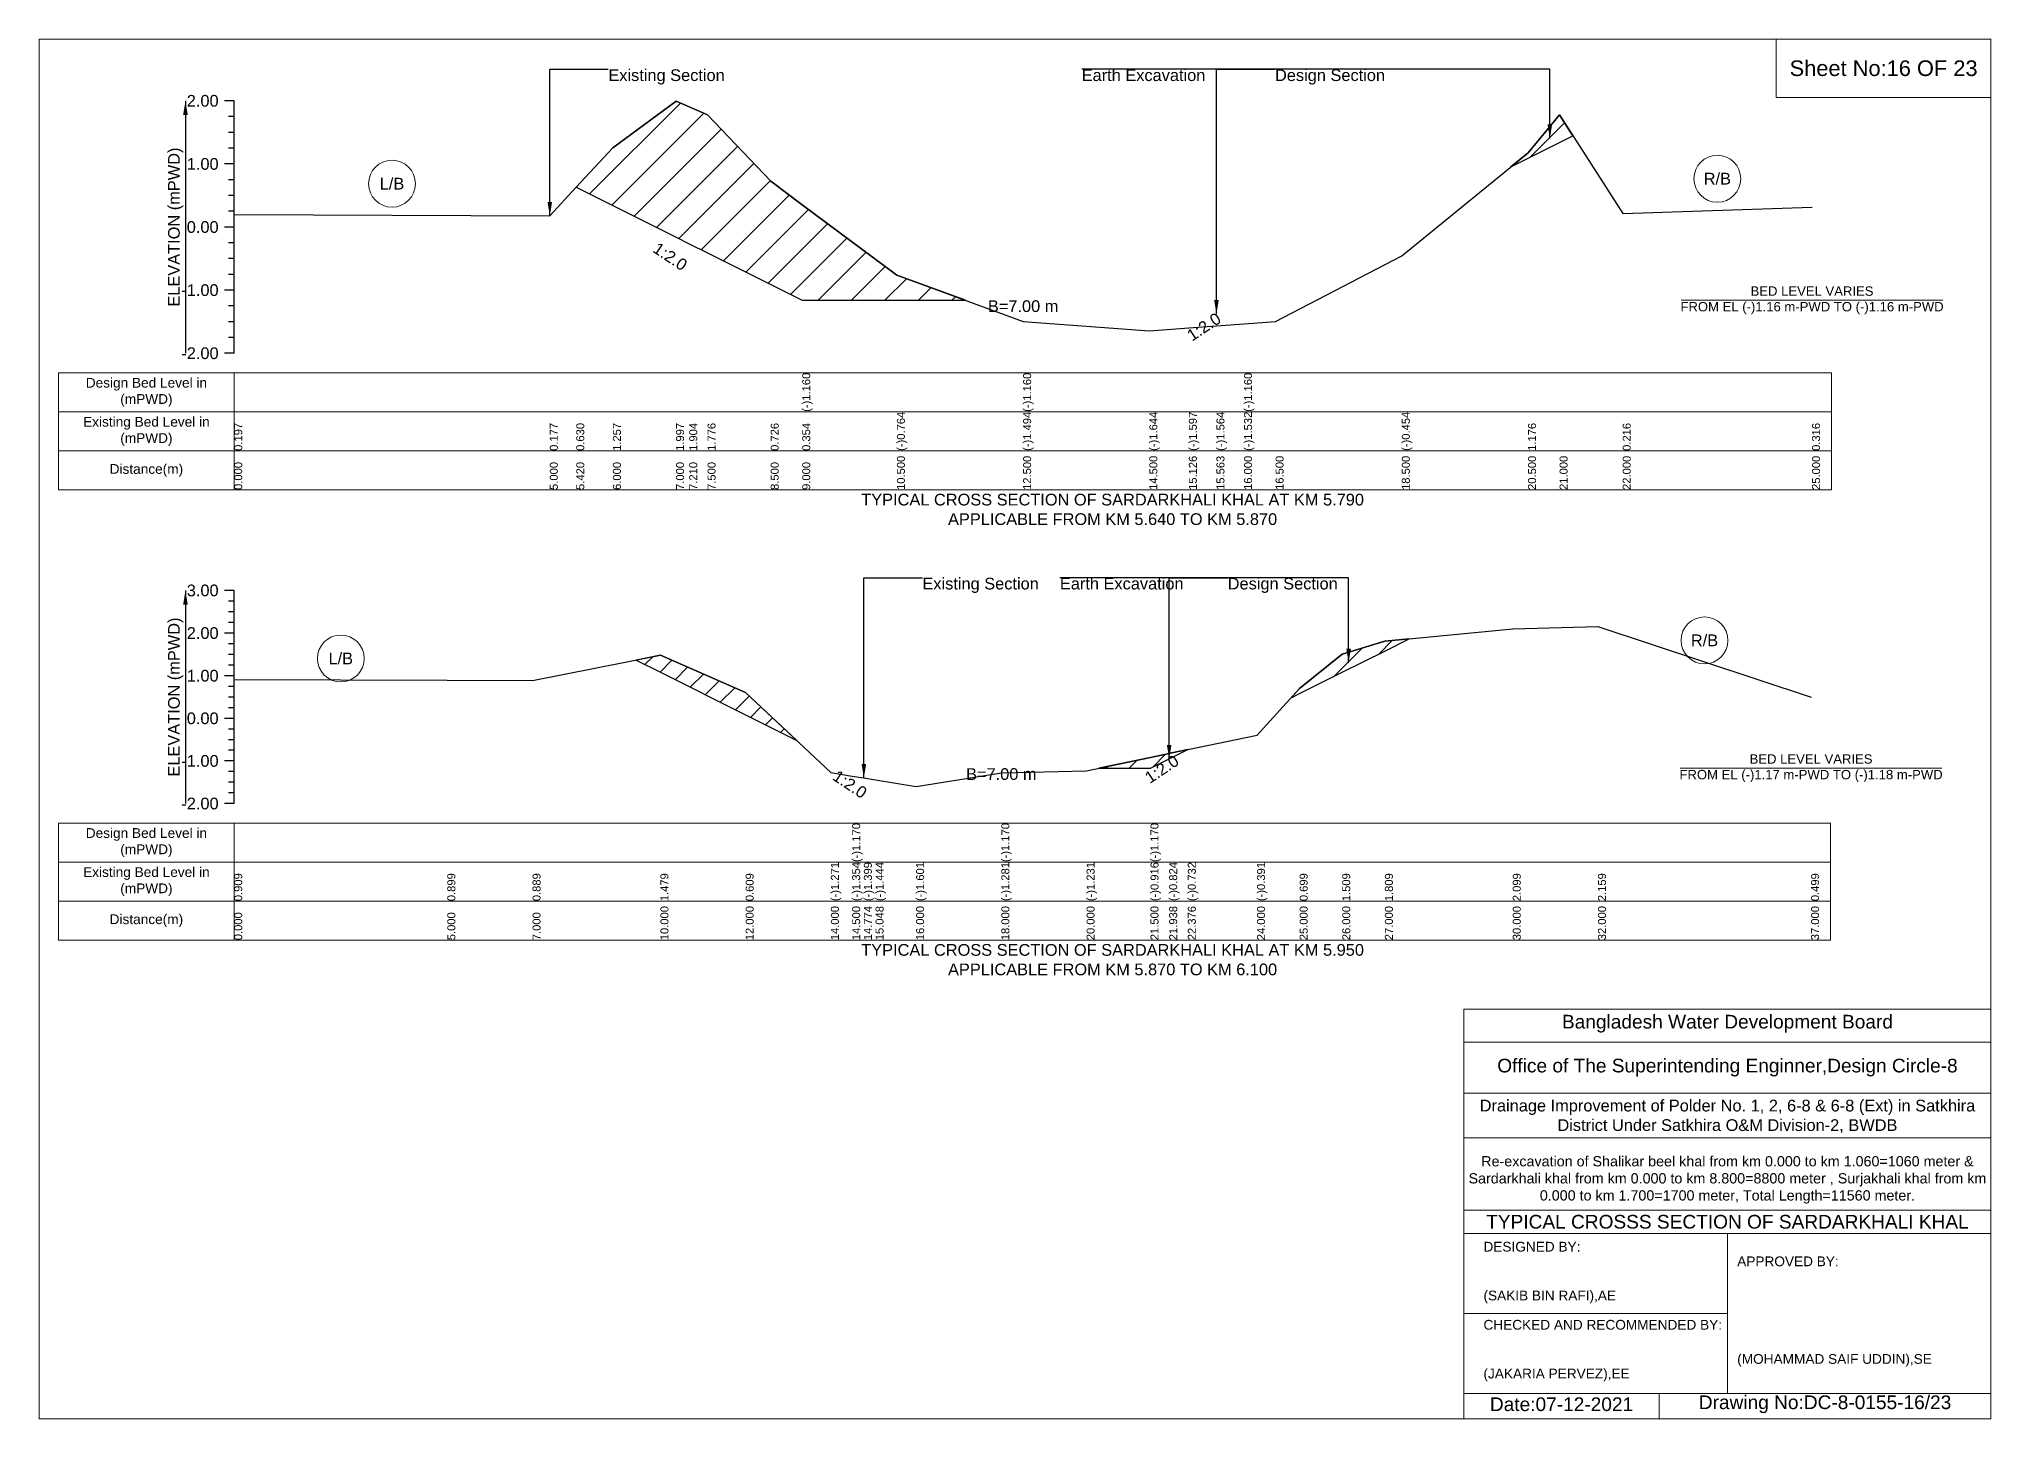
# Model space of a CAD drawing. Header units: inches. Extents: x 93000 to 506000, y -4242 to 0.
# Drawn here: x 250000 to 256000, y -4242 to 0 of the extents above; entities that cross this region are included whole.
import ezdxf

# ---------------------------------------------------------------- set-up
doc = ezdxf.new("R2010")
doc.units = ezdxf.units.IN
doc.header["$LTSCALE"] = 7
doc.header["$MEASUREMENT"] = 0
for name, color, linetype, lineweight in [('Cross section Data Border', 7, 'Continuous', 9), ('Cross Section Labels', 7, 'Continuous', 9), ('Existing_Bed_Level for Xsection', 7, 'Continuous', 25)]:
    doc.layers.add(name, color=color, linetype=linetype, lineweight=lineweight)
doc.styles.get("Standard").update_dxf_attribs({"font": 'arial.ttf'})
doc.dimstyles.get("Standard").update_dxf_attribs({"dimtxt": 0.18, "dimasz": 0.18, "dimexe": 0.18, "dimexo": 0.0625, "dimgap": 0.09, "dimtad": 0, "dimtih": 1, "dimtoh": 1, "dimdec": 4, "dimzin": 0, "dimdsep": 46, "dimtxsty": 'Standard', "dimcen": 0.09, "dimadec": 0, "dimazin": 0, "dimtfac": 1, "dimtdec": 4, "dimtofl": 0, "dimtmove": 0, "dimatfit": 3, "dimfxl": 1, "dimtolj": 1, "dimtzin": 0, "dimarcsym": 0})

msp = doc.modelspace()

# ---------------------------------------------------------------- hatches: boundary and pattern name
at = {"layer": 'Existing_Bed_Level for Xsection'}
h = msp.add_hatch(dxfattribs=at)
h.set_pattern_fill('ANSI31', color=256, scale=582, style=0)
h.paths.add_polyline_path([(251651.4, -455.8), (251764, -512.1), (251958, -609.1), (251998.7, -629.5), (252055, -657.6), (252249, -754.6), (252346, -803.1), (252637, -803.1), (252847.5, -803.1), (252637, -726.3), (252346, -509.5), (252249, -437.2), (252055, -233.5), (251998.7, -208.6), (251958, -190.6), (251764, -334.2)])
h = msp.add_hatch(dxfattribs=at)
h.set_pattern_fill('ANSI31', color=256, scale=582, style=0)
h.paths.add_polyline_path([(254524, -393.1), (254577, -366.6), (254674, -318.1), (254715.1, -297.6), (254674, -233.5), (254577, -349.9)])
h = msp.add_hatch(dxfattribs=at)
h.set_pattern_fill('ANSI31', color=256, scale=393, style=0)
h.paths.add_polyline_path([(253848.6, -2025.5), (253875, -2012.3), (254006, -1946.8), (254137, -1881.3), (254211.4, -1844.1), (254137, -1851.3), (254006, -1890.6), (253875, -1996.7)])
h = msp.add_hatch(dxfattribs=at)
h.set_pattern_fill('ANSI31', color=256, scale=393, style=0)
h.paths.add_polyline_path([(251835, -1909.3), (251910, -1946.8), (252172, -2077.8), (252329.5, -2156.5), (252172, -2008.5), (251910, -1894.5)])
h = msp.add_hatch(dxfattribs=at)
h.set_pattern_fill('ANSI31', color=256, scale=393, style=0)
h.paths.add_polyline_path([(253258.1, -2241.5), (253416.5, -2241.5), (253473.9, -2212.9), (253482, -2208.8), (253531.2, -2184.2), (253482, -2194.5), (253473.9, -2196.2), (253416.5, -2208.3)])

# ---------------------------------------------------------------- linework, layer by layer
at = {"layer": 'Cross section Data Border'}
for points in [[(250060, -1026.1), (255510, -1026.1), (255510, -1386.1), (250060, -1386.1)], [(250060, -2410.3), (255507, -2410.3), (255507, -2770.3), (250060, -2770.3)]]:
    msp.add_lwpolyline(points, close=True, dxfattribs=at)
for points in [[(250600, -1026.1), (250600, -1386.1)], [(250060, -1146.1), (255510, -1146.1)], [(250060, -1266.1), (255510, -1266.1)], [(250600, -2410.3), (250600, -2770.3)], [(250060, -2530.3), (255507, -2530.3)], [(250060, -2650.3), (255507, -2650.3)]]:
    msp.add_lwpolyline(points, dxfattribs=at)
at = {"layer": 'Cross Section Labels'}
for points in [[(250000, 0), (256000, 0), (256000, -4242), (250000, -4242)], [(255340, 0), (256000, 0), (256000, -180), (255340, -180)]]:
    msp.add_lwpolyline(points, close=True, dxfattribs=at)
for points in [[(255048.1, -803.1), (255851.9, -803.1)], [(255045.1, -2241.5), (255848.9, -2241.5)], [(254380, -4242), (254380, -2982), (256000, -2982)], [(254380, -3084), (256000, -3084)], [(254380, -3240), (256000, -3240)], [(254380, -3378), (256000, -3378)], [(254380, -3600), (256000, -3600)], [(254380, -3672), (256000, -3672)], [(255190, -3672), (255190, -4164)], [(254380, -3918), (255190, -3918)], [(254380, -4164), (256000, -4164)], [(254980, -4164), (254980, -4242)]]:
    msp.add_lwpolyline(points, dxfattribs=at)
for centre in [(255159, -429.5), (251085, -444.8), (255119.5, -1848.7), (250927.5, -1904.3)]:
    msp.add_circle(centre, 72, dxfattribs=at)
at = {"layer": 'Existing_Bed_Level for Xsection'}
for points in [[(250600, -190.1), (250570, -190.1)], [(250600, -238.6), (250582, -238.6)], [(250600, -966.1), (250600, -772.1), (250600, -578.1), (250600, -384.1), (250600, -190.1)], [(250600, -539.8), (251570, -543.7), (251651.4, -455.8), (251764, -334.2), (251958, -190.6), (251998.7, -208.6), (252055, -233.5), (252249, -437.2), (252346, -509.5), (252346, -509.5), (252637, -726.3), (253025, -867.9), (253025, -867.9), (253413, -897), (253534.4, -887.9), (253619.2, -881.5), (253704, -875.2), (253704, -875.2), (253801, -867.9), (254189, -666.1), (254577, -349.9), (254674, -233.5), (254868, -536.2), (255450, -516.8)], [(250600, -287.1), (250582, -287.1)], [(250600, -335.6), (250582, -335.6)], [(250600, -384.1), (250570, -384.1)], [(250600, -432.6), (250582, -432.6)], [(250600, -481.1), (250582, -481.1)], [(250600, -529.6), (250582, -529.6)], [(250600, -578.1), (250570, -578.1)], [(250600, -626.6), (250582, -626.6)], [(250600, -675.1), (250582, -675.1)], [(250600, -772.1), (250570, -772.1)], [(250600, -723.6), (250582, -723.6)], [(250600, -820.6), (250582, -820.6)], [(250600, -869.1), (250582, -869.1)], [(250600, -917.6), (250582, -917.6)], [(250600, -966.1), (250570, -966.1)], [(250600, -1695.3), (250570, -1695.3)], [(250600, -1728), (250582, -1728)], [(250600, -2350.3), (250600, -2219.3), (250600, -2088.3), (250600, -1957.3), (250600, -1826.3), (250600, -1695.3)], [(250600, -1760.8), (250582, -1760.8)], [(250600, -1793.5), (250582, -1793.5)], [(250600, -1826.3), (250570, -1826.3)], [(250600, -1859), (250582, -1859)], [(250600, -1969.2), (251255, -1970.5), (251517, -1971.8), (251910, -1894.5), (252172, -2008.5), (252434, -2254.8), (252499.5, -2265.6), (252499.5, -2265.6), (252535.4, -2271.5), (252571.3, -2277.4), (252696, -2298), (252958, -2256.1), (252958, -2256.1), (253220, -2249.5), (253416.5, -2208.3), (253416.5, -2208.3), (253473.9, -2196.2), (253482, -2194.5), (253531.2, -2184.2), (253744, -2139.5), (253875, -1996.7), (254006, -1890.6), (254137, -1851.3), (254530, -1813.3), (254792, -1805.4), (255447, -2022.9)], [(250600, -1891.8), (250582, -1891.8)], [(250600, -1957.3), (250570, -1957.3)], [(250600, -1924.5), (250582, -1924.5)], [(250600, -1990), (250582, -1990)], [(250600, -2022.8), (250582, -2022.8)], [(250600, -2088.3), (250570, -2088.3)], [(250600, -2055.5), (250582, -2055.5)], [(250600, -2121), (250582, -2121)], [(250600, -2153.8), (250582, -2153.8)], [(250600, -2219.3), (250570, -2219.3)], [(250600, -2186.5), (250582, -2186.5)], [(250600, -2252), (250582, -2252)], [(250600, -2284.8), (250582, -2284.8)], [(250600, -2317.5), (250582, -2317.5)], [(250600, -2350.3), (250570, -2350.3)]]:
    msp.add_lwpolyline(points, dxfattribs=at)
for points in [[(251651.4, -455.8), (251764, -512.1), (251958, -609.1), (251998.7, -629.5), (252055, -657.6), (252249, -754.6), (252346, -803.1), (252346, -803.1), (252637, -803.1), (252847.5, -803.1), (252637, -726.3), (252346, -509.5), (252346, -509.5), (252249, -437.2), (252055, -233.5), (251998.7, -208.6), (251958, -190.6), (251764, -334.2)], [(254524, -393.1), (254577, -366.6), (254674, -318.1), (254715.1, -297.6), (254674, -233.5), (254577, -349.9)], [(253848.6, -2025.5), (253875, -2012.3), (254006, -1946.8), (254137, -1881.3), (254211.4, -1844.1), (254137, -1851.3), (254006, -1890.6), (253875, -1996.7)], [(251835, -1909.3), (251910, -1946.8), (252172, -2077.8), (252329.5, -2156.5), (252172, -2008.5), (251910, -1894.5)], [(253258.1, -2241.5), (253416.5, -2241.5), (253416.5, -2241.5), (253473.9, -2212.9), (253482, -2208.8), (253531.2, -2184.2), (253482, -2194.5), (253473.9, -2196.2), (253416.5, -2208.3), (253416.5, -2208.3)]]:
    msp.add_lwpolyline(points, close=True, dxfattribs=at)

# ---------------------------------------------------------------- texts
at = {"layer": 'Cross section Data Border', "char_height": 30, "width": 480, "attachment_point": 5}
for s, insert in [('Design Bed Level in (mPWD)', (250330, -1086.1)), ('Existing Bed Level in (mPWD)', (250330, -1206.1)), ('Distance(m)', (250330, -1326.1)), ('Design Bed Level in (mPWD)', (250330, -2470.3)), ('Existing Bed Level in (mPWD)', (250330, -2590.3)), ('Distance(m)', (250330, -2710.3))]:
    msp.add_mtext(s, dxfattribs=dict(at, insert=insert))
at = {"layer": 'Cross Section Labels'}
for s, insert, char_height, attachment_point in [('Existing Section', (251750, -93.1), 36, 1), ('Earth Excavation', (253205, -93.1), 36, 1), ('Design Section', (253799.2, -93.1), 36, 1), ('Sheet No:16 OF 23', (255670, -90), 48, 5), ('R/B', (255159, -429.5), 36, 5), ('L/B', (251085, -444.8), 36, 5), ('BED LEVEL VARIES ^JFROM EL (-)1.16 m-PWD TO (-)1.16 m-PWD', (255450, -803.1), 28.8, 5), ('B=7.00 m', (253025, -803.1), 36, 2), ('TYPICAL CROSS SECTION OF SARDARKHALI KHAL AT KM 5.790^JAPPLICABLE FROM KM 5.640 TO KM 5.870', (253300, -1446.1), 36, 5), ('Existing Section', (252715.4, -1656), 36, 1), ('Earth Excavation', (253138, -1656), 36, 1), ('Design Section', (253653.9, -1656), 36, 1), ('R/B', (255119.5, -1848.7), 36, 5), ('L/B', (250927.5, -1904.3), 36, 5), ('BED LEVEL VARIES ^JFROM EL (-)1.17 m-PWD TO (-)1.18 m-PWD', (255447, -2241.5), 28.8, 5), ('B=7.00 m', (252958, -2241.5), 36, 2), ('TYPICAL CROSS SECTION OF SARDARKHALI KHAL AT KM 5.950^JAPPLICABLE FROM KM 5.870 TO KM 6.100', (253300, -2830.3), 36, 5), ('Bangladesh Water Development Board', (255190, -3027), 42, 5), ('Office of The Superintending Enginner,Design Circle-8', (255190, -3162), 42, 5)]:
    msp.add_mtext(s, dxfattribs=dict(at, insert=insert, char_height=char_height, attachment_point=attachment_point))
at = {"layer": 'Cross Section Labels', "char_height": 36, "attachment_point": 2}
for insert, rotation in [((251950.2, -653.7), 326.30993), ((253570.7, -869.7), 33.69007), ((253441.1, -2229.2), 33.69007), ((252502.6, -2275.9), 326.30993)]:
    msp.add_mtext('1:2.0', dxfattribs=dict(at, insert=insert, rotation=rotation))
at = {"layer": 'Cross Section Labels'}
for s, insert, char_height, width, attachment_point in [('Drainage Improvement of Polder No. 1, 2, 6-8 & 6-8 (Ext) in Satkhira District Under Satkhira O&M Division-2, BWDB', (255190, -3312), 36, 1680, 5), ('Re-excavation of Shalikar beel khal from km 0.000 to km 1.060=1060 meter & Sardarkhali khal from km 0.000 to km 8.800=8800 meter , Surjakhali khal from km 0.000 to km 1.700=1700 meter, Total Length=11560 meter.', (255190, -3507), 31.4683, 1620, 5), ('TYPICAL CROSSS SECTION OF SARDARKHALI KHAL', (255190, -3636), 42, 1680, 5), ('DESIGNED BY:^J^J^J(SAKIB BIN RAFI),AE', (254440, -3792), 30, 840, 4), ('APPROVED BY:^J^J^J^J^J^J(MOHAMMAD SAIF UDDIN),SE', (255220, -3912), 30, 840, 4), ('CHECKED AND RECOMMENDED BY:^J^J^J(JAKARIA PERVEZ),EE', (254440, -4032), 30, 840, 4), ('Date:07-12-2021', (254680, -4197), 42, 840, 5), ('Drawing No:DC-8-0155-16/23', (255490, -4197), 42, 1320, 5)]:
    msp.add_mtext(s, dxfattribs=dict(at, insert=insert, char_height=char_height, width=width, attachment_point=attachment_point))
at = {"layer": 'Existing_Bed_Level for Xsection', "char_height": 36, "attachment_point": 6}
for s, insert in [('2.00', (250552, -190.1)), ('1.00', (250552, -384.1)), ('0.00', (250552, -578.1)), ('-1.00', (250552, -772.1)), ('-2.00', (250552, -966.1)), ('3.00', (250552, -1695.3)), ('2.00', (250552, -1826.3)), ('1.00', (250552, -1957.3)), ('0.00', (250552, -2088.3)), ('-1.00', (250552, -2219.3)), ('-2.00', (250552, -2350.3))]:
    msp.add_mtext(s, dxfattribs=dict(at, insert=insert))
at = {"layer": 'Existing_Bed_Level for Xsection', "rotation": 90}
for s, insert, char_height, attachment_point in [('ELEVATION (mPWD)', (250420, -578.1), 36, 5), ('(-)1.160', (252346, -1146.1), 24.6, 1), ('(-)1.160', (253025, -1146.1), 24.6, 1), ('(-)1.160', (253704, -1146.1), 24.6, 1), ('0.197', (250600, -1266.1), 24.6, 1), ('0.177', (251570, -1266.1), 24.6, 1), ('0.630', (251651.4, -1266.1), 24.6, 1), ('1.257', (251764, -1266.1), 24.6, 1), ('1.997', (251958, -1266.1), 24.6, 1), ('1.904', (251998.7, -1266.1), 24.6, 1), ('1.776', (252055, -1266.1), 24.6, 1), ('0.726', (252249, -1266.1), 24.6, 1), ('0.354', (252346, -1266.1), 24.6, 1), ('(-)0.764', (252637, -1266.1), 24.6, 1), ('(-)1.494', (253025, -1266.1), 24.6, 1), ('(-)1.644', (253413, -1266.1), 24.6, 1), ('(-)1.597', (253534.4, -1266.1), 24.6, 1), ('(-)1.564', (253619.2, -1266.1), 24.6, 1), ('(-)1.532', (253704, -1266.1), 24.6, 1), ('(-)0.454', (254189, -1266.1), 24.6, 1), ('1.176', (254577, -1266.1), 24.6, 1), ('0.216', (254868, -1266.1), 24.6, 1), ('0.316', (255450, -1266.1), 24.6, 1), ('0.000', (250600, -1386.1), 24.6, 1), ('5.000', (251570, -1386.1), 24.6, 1), ('5.420', (251651.4, -1386.1), 24.6, 1), ('6.000', (251764, -1386.1), 24.6, 1), ('7.000', (251958, -1386.1), 24.6, 1), ('7.210', (251998.7, -1386.1), 24.6, 1), ('7.500', (252055, -1386.1), 24.6, 1), ('8.500', (252249, -1386.1), 24.6, 1), ('9.000', (252346, -1386.1), 24.6, 1), ('10.500', (252637, -1386.1), 24.6, 1), ('12.500', (253025, -1386.1), 24.6, 1), ('14.500', (253413, -1386.1), 24.6, 1), ('15.126', (253534.4, -1386.1), 24.6, 1), ('15.563', (253619.2, -1386.1), 24.6, 1), ('16.000', (253704, -1386.1), 24.6, 1), ('16.500', (253801, -1386.1), 24.6, 1), ('18.500', (254189, -1386.1), 24.6, 1), ('20.500', (254577, -1386.1), 24.6, 1), ('21.000', (254674, -1386.1), 24.6, 1), ('22.000', (254868, -1386.1), 24.6, 1), ('25.000', (255450, -1386.1), 24.6, 1), ('ELEVATION (mPWD)', (250420, -2022.8), 36, 5), ('(-)1.170', (252499.5, -2530.3), 24.6, 1), ('(-)1.170', (252958, -2530.3), 24.6, 1), ('(-)1.170', (253416.5, -2530.3), 24.6, 1), ('0.909', (250600, -2650.3), 24.6, 1), ('0.899', (251255, -2650.3), 24.6, 1), ('0.889', (251517, -2650.3), 24.6, 1), ('1.479', (251910, -2650.3), 24.6, 1), ('0.609', (252172, -2650.3), 24.6, 1), ('(-)1.271', (252434, -2650.3), 24.6, 1), ('(-)1.354', (252499.5, -2650.3), 24.6, 1), ('(-)1.399', (252535.4, -2650.3), 24.6, 1), ('(-)1.444', (252571.3, -2650.3), 24.6, 1), ('(-)1.601', (252696, -2650.3), 24.6, 1), ('(-)1.281', (252958, -2650.3), 24.6, 1), ('(-)1.231', (253220, -2650.3), 24.6, 1), ('(-)0.916', (253416.5, -2650.3), 24.6, 1), ('(-)0.824', (253473.9, -2650.3), 24.6, 1), ('(-)0.732', (253531.2, -2650.3), 24.6, 1), ('(-)0.391', (253744, -2650.3), 24.6, 1), ('0.699', (253875, -2650.3), 24.6, 1), ('1.509', (254006, -2650.3), 24.6, 1), ('1.809', (254137, -2650.3), 24.6, 1), ('2.099', (254530, -2650.3), 24.6, 1), ('2.159', (254792, -2650.3), 24.6, 1), ('0.499', (255447, -2650.3), 24.6, 1), ('0.000', (250600, -2770.3), 24.6, 1), ('5.000', (251255, -2770.3), 24.6, 1), ('7.000', (251517, -2770.3), 24.6, 1), ('10.000', (251910, -2770.3), 24.6, 1), ('12.000', (252172, -2770.3), 24.6, 1), ('14.000', (252434, -2770.3), 24.6, 1), ('14.500', (252499.5, -2770.3), 24.6, 1), ('14.774', (252535.4, -2770.3), 24.6, 1), ('15.048', (252571.3, -2770.3), 24.6, 1), ('16.000', (252696, -2770.3), 24.6, 1), ('18.000', (252958, -2770.3), 24.6, 1), ('20.000', (253220, -2770.3), 24.6, 1), ('21.500', (253416.5, -2770.3), 24.6, 1), ('21.938', (253473.9, -2770.3), 24.6, 1), ('22.376', (253531.2, -2770.3), 24.6, 1), ('24.000', (253744, -2770.3), 24.6, 1), ('25.000', (253875, -2770.3), 24.6, 1), ('26.000', (254006, -2770.3), 24.6, 1), ('27.000', (254137, -2770.3), 24.6, 1), ('30.000', (254530, -2770.3), 24.6, 1), ('32.000', (254792, -2770.3), 24.6, 1), ('37.000', (255447, -2770.3), 24.6, 1)]:
    msp.add_mtext(s, dxfattribs=dict(at, insert=insert, char_height=char_height, attachment_point=attachment_point))

# ---------------------------------------------------------------- leaders
at = {"layer": 'Cross Section Labels', "annotation_type": 0, "has_hookline": 1}
for points, hookline_direction, text_width in [([(251570, -543.7), (251570, -93.1), (251749.9, -93.1)], 0, 350.4), ([(254644.1, -305.6), (254644.1, -93.1), (253205.1, -93.1)], 1, 372.7), ([(253619.2, -845.5), (253619.2, -93.1), (253799.1, -93.1)], 0, 330.9), ([(252535.4, -2271.5), (252535.4, -1656), (252715.3, -1656)], 0, 350.4), ([(254025.5, -1917.2), (254025.5, -1656), (253138.1, -1656)], 1, 372.7), ([(253473.9, -2212.9), (253473.9, -1656), (253653.8, -1656)], 0, 330.9)]:
    msp.add_leader(points, dimstyle='Standard', override={"dimasz": 43.2}, dxfattribs=dict(at, hookline_direction=hookline_direction, text_width=text_width))
at = {"layer": 'Existing_Bed_Level for Xsection'}
for points in [[(250450, -190.1), (250450, -966.1)], [(250450, -1695.3), (250450, -2350.3)]]:
    msp.add_leader(points, dimstyle='Standard', override={"dimasz": 43.2}, dxfattribs=at)

doc.saveas('drawing.dxf')
